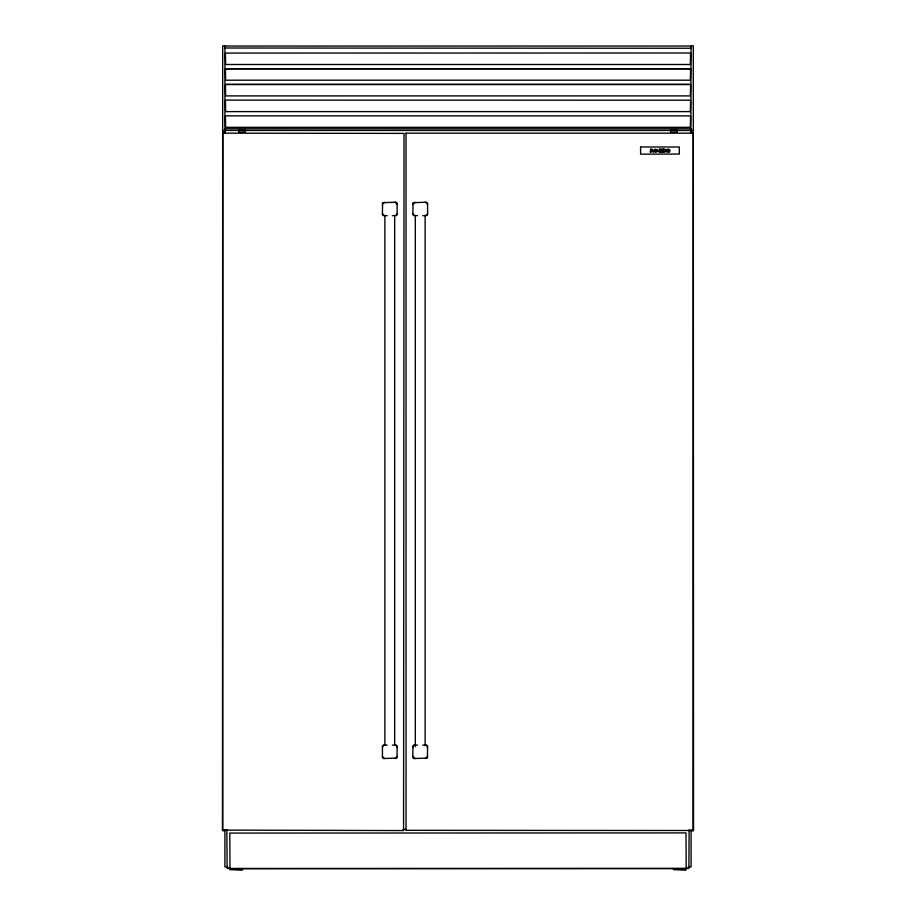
<?xml version="1.0" encoding="UTF-8"?>
<svg xmlns="http://www.w3.org/2000/svg" width="916" height="916" viewBox="0 0 916 916"><rect width="100%" height="100%" fill="white"/><g stroke="black" fill="none" stroke-linecap="round" stroke-linejoin="round"><path stroke-width="1.37" d="M690.847 130.69L691.088 46.04L693.298 45.8L693.538 830.697L691.58 830.697M654.196 151.071L652.73 151.495L652.146 149.205L652.192 151.346L653.188 152.113A1.912 1.912 0 0 0 653.738 152.079C655.753 151.713 653.887 146.812 654.207 150.877M224.912 128.778L691.088 128.778M224.42 830.697L222.462 830.697L222.703 45.8L224.912 46.04L224.912 133.003M686.187 869.616L685.592 870.2L673.42 869.616M224.912 46.04L691.088 46.04L690.847 48.25L224.912 48.01M382.43 204.36L384.594 202.207M397.155 213.542L396.067 215.409L392.392 215.695M412.853 204.36L415.017 202.207M242.58 869.616L241.984 870.2L229.813 869.616M427.577 213.542L426.49 215.409L422.814 215.695M382.43 747.216L383.506 745.349L387.193 745.052M397.155 756.387L394.991 758.551M412.853 747.216L413.94 745.349L417.616 745.052M427.577 756.387L425.413 758.551M693.538 130.45L222.462 130.45M687.893 867.257L691.088 866.914L691.088 829.713M667.924 149.629L667.283 150.339A1.202 1.202 0 0 0 667.26 150.796L668.211 151.724A1.271 1.271 0 0 0 668.68 151.701L669.482 150.796A1.202 1.202 0 0 0 669.447 150.339L668.943 149.686M225.531 68.746L690.469 68.746M225.645 100.119L690.355 100.199M225.531 115.851L690.469 115.908M396.17 215.695L397.155 214.722L397.155 203.18L396.17 202.207L382.556 202.699L382.43 214.722L383.415 215.695M650.646 149.182C649.41 150.567 652.501 152.045 650.039 151.85A1.328 1.328 0 0 0 650.841 152.125C652.719 151.255 649.249 149.239 651.528 149.365A1.168 1.168 0 0 0 650.944 149.159M426.593 215.695L427.577 214.722L427.577 203.18L426.593 202.207L412.99 202.699L412.853 214.722L413.837 215.695M383.415 745.052L382.43 746.036L382.43 757.566L383.415 758.551L397.017 758.059L397.155 746.036L396.17 745.052M413.837 745.052L412.853 746.036L412.853 757.566L413.837 758.551L427.44 758.059L427.577 746.036L426.593 745.052M225.645 53.082L690.355 53.002M225.531 68.803L690.469 68.803M387.193 215.695L383.506 215.409L382.43 213.542M417.616 215.695L413.94 215.409L412.853 213.542M392.392 745.052L396.067 745.349L397.155 747.216M422.814 745.052L426.49 745.349L427.577 747.216M402.96 829.472L405.822 829.472M228.107 867.257L224.912 866.914L224.912 829.713M225.153 130.69L224.454 130.576M425.413 202.207L427.577 204.36M394.991 202.207L397.155 204.36M415.017 758.551L412.853 756.387M384.594 758.551L382.43 756.387M691.58 130.37L691.58 133.232M691.088 130.141L691.088 133.003M690.595 53.391L690.355 64.498L225.645 64.498L225.405 53.391M690.595 69.089L690.355 80.196L225.645 80.196L225.405 69.089M690.595 84.799L690.355 95.905L225.645 95.905L225.405 84.799M690.595 100.497L690.355 111.603L225.645 111.603L225.405 100.497M690.595 116.206L690.355 127.301L225.645 127.301L225.405 116.206M689.13 829.713L688.878 868.437L227.122 868.437L226.87 829.713M425.127 215.5L425.127 745.258M415.303 215.5L415.303 746.689M394.693 215.5L394.693 745.258M384.88 215.5L384.88 745.258M224.42 130.37L224.42 133.232M668.211 149.548A1.282 1.282 0 0 1 668.68 149.583M665.921 151.186A1.763 1.763 0 0 0 665.508 150.705L665.795 149.491L664.306 149.205C664.673 156.052 664.123 148.026 666.035 152.079L666.401 151.907A6.24 6.24 0 0 1 666.081 151.426M665.554 149.995C664.65 151.529 664.753 148.518 665.554 149.995M657.024 149.938L657.115 151.747L655.295 152.079L655.295 149.205L657.024 149.938M656.852 151.255L655.707 151.713L655.707 150.808L656.852 151.255M656.589 149.972C655.799 151.484 655.684 148.587 656.589 149.972M222.806 133.175L222.748 830.114L403.578 830.549L404.025 133.393L222.806 133.175M238.698 130.083L238.824 132.122L245.477 131.996L245.351 129.958L238.698 130.083M406.04 133.175L406.04 830.331L693.023 830.491L693.194 133.175L406.04 133.175M640.559 147.029L640.628 154.151L679.317 154.06L679.271 146.995L640.628 146.984M686.187 868.551L229.996 868.723L229.813 833.079L686.004 832.907L686.187 868.551M670.523 130.083L670.649 132.122L677.302 131.996L677.176 129.958L670.523 130.083M660.825 149.571L658.993 152.079L661.592 152.079L659.76 151.713L661.592 149.205L659.108 149.205L660.825 149.571M669.012 151.999L667.718 151.999A1.466 1.466 0 0 1 667.73 149.285L669.012 149.285A1.477 1.477 0 0 1 669.024 152.01M225.645 84.409L690.469 84.444L225.645 84.49M663.711 149.205L662.085 149.205L662.085 152.079L663.757 152.079L662.497 151.713L662.497 150.808L663.665 150.808L662.497 150.442L662.497 149.571L663.711 149.205M658.661 150.957L657.631 151.346L658.661 150.957"/></g></svg>
